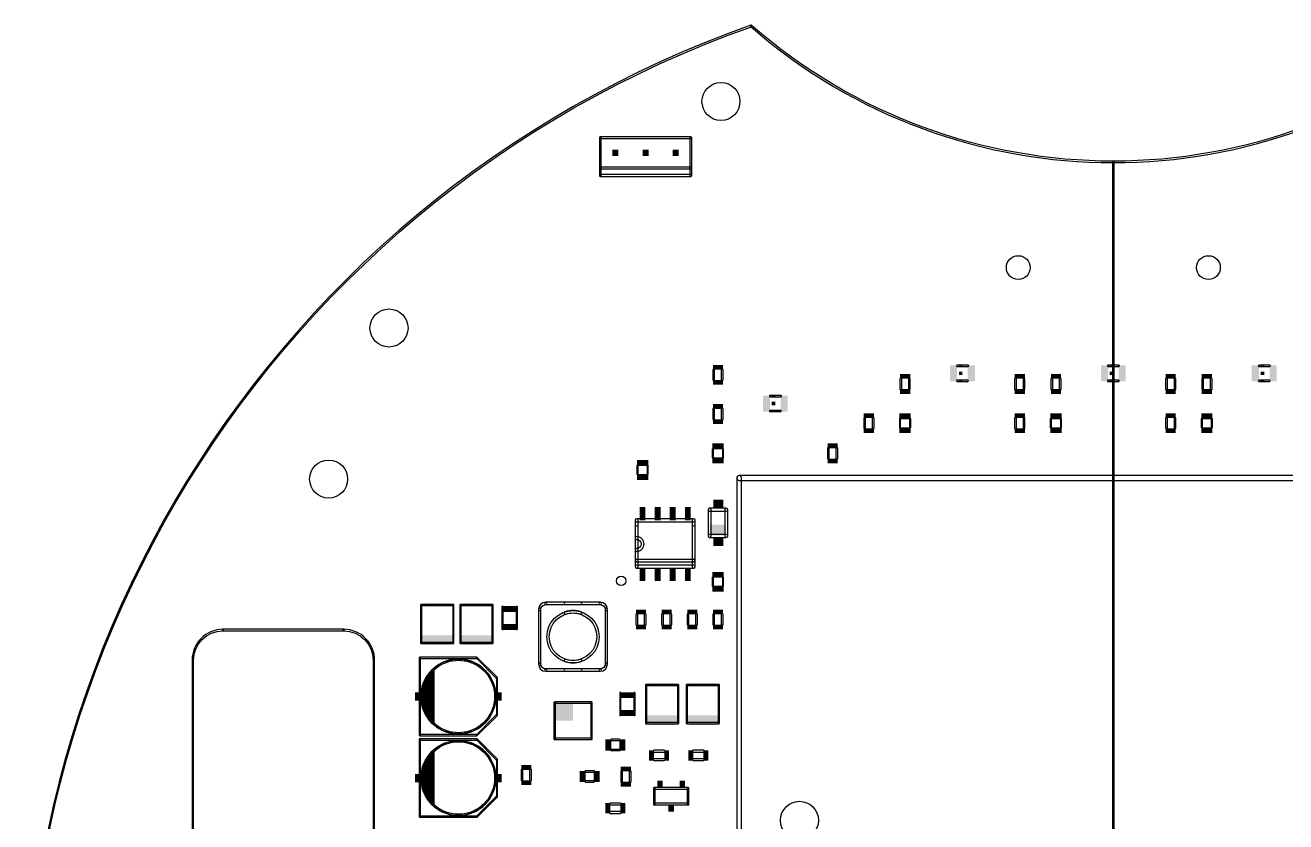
# Model space of a CAD drawing. Extents: x -92 to 94, y -92 to 86.
# Drawn here: x -91.6 to 14.5, y 19.4 to 86.4 of the extents above; entities that cross this region are included whole.
import ezdxf

# ---------------------------------------------------------------- set-up
doc = ezdxf.new("R2010")
doc.units = 0
for name, color, linetype in [('20', 178, 'CONTINUOUS'), ('21', 6, 'CONTINUOUS'), ('51', 251, 'CONTINUOUS')]:
    doc.layers.add(name, color=color, linetype=linetype)

# ---------------------------------------------------------------- blocks, each defined once
blk = doc.blocks.new('RECT')
blk.add_solid([(-0.5, -0.5), (0.5, -0.5), (-0.5, 0.5), (0.5, 0.5)])

msp = doc.modelspace()

# ---------------------------------------------------------------- linework, layer by layer
at = {"layer": '20'}
for points in [[(-30.4589, 86.3001, 1), (-30.5011, 86.4199, 5.8333), (30.5011, 86.4199, 1), (30.4589, 86.3001, -5.8333)], [(-30.4382, 86.4078, 1), (-30.5218, 86.3122, 0.375), (30.5218, 86.3122, 1), (30.4382, 86.4078, -0.375)], [(-74.93, 35.4965, 1), (-74.93, 35.6235, 0.4142), (-77.5335, 33.02, 1), (-77.4065, 33.02, -0.4142)], [(-74.93, 35.4965, 1), (-74.93, 35.6235, 0.4142), (-77.5335, 33.02, 1), (-77.4065, 33.02, -0.4142)], [(-74.93, 35.4965, 1), (-74.93, 35.6235, 0.4142), (-77.5335, 33.02, 1), (-77.4065, 33.02, -0.4142)], [(-74.93, 35.4965), (-64.77, 35.4965, 1), (-64.77, 35.6235), (-74.93, 35.6235, 1)], [(-62.2935, 33.02, 1), (-62.1665, 33.02, 0.4142), (-64.77, 35.6235, 1), (-64.77, 35.4965, -0.4142)], [(-62.2935, 33.02, 1), (-62.1665, 33.02, 0.4142), (-64.77, 35.6235, 1), (-64.77, 35.4965, -0.4142)], [(-62.2935, 33.02, 1), (-62.1665, 33.02, 0.4142), (-64.77, 35.6235, 1), (-64.77, 35.4965, -0.4142)], [(-77.4065, -33.02), (-77.4065, 33.02, 1), (-77.5335, 33.02), (-77.5335, -33.02, 1)], [(-62.2935, 33.02), (-62.2935, -33.02, 1), (-62.1665, -33.02), (-62.1665, 33.02, 1)]]:
    msp.add_lwpolyline(points, format="xyb", close=True, dxfattribs=at)
for centre, radius in [((-33.02, 80.01), 1.6), ((-8, 66.04), 1), ((8, 66.04), 1), ((-60.96, 60.96), 1.6), ((-66.04, 48.26), 1.6), ((-26.416, 19.558), 1.6)]:
    msp.add_circle(centre, radius, dxfattribs=at)
at = {"layer": '21'}
for points in [[(-35.56, 77.0382), (-43.18, 77.0382, 1), (-43.18, 76.8858), (-35.56, 76.8858, 1)], [(-43.1038, 74.422), (-43.1038, 76.962, 1), (-43.2562, 76.962), (-43.2562, 74.422, 1)], [(-35.6362, 76.962), (-35.6362, 74.422, 1), (-35.4838, 74.422), (-35.4838, 76.962, 1)], [(-43.18, 74.3458), (-35.56, 74.3458, 1), (-35.56, 74.4982), (-43.18, 74.4982, 1)], [(-43.1038, 73.787), (-43.1038, 74.422, 1), (-43.2562, 74.422), (-43.2562, 73.787, 1)], [(-35.6362, 74.422), (-35.6362, 73.787, 1), (-35.4838, 73.787), (-35.4838, 74.422, 1)], [(-43.18, 73.7108), (-35.56, 73.7108, 1), (-35.56, 73.8632), (-43.18, 73.8632, 1)], [(30.504, 48.5512), (-31.496, 48.5512, 1), (-31.496, 48.1448), (30.504, 48.1448, 1)], [(-31.6992, 48.348), (-31.6992, -9.652, 1), (-31.2928, -9.652), (-31.2928, 48.348, 1)], [(-40.246, 44.199), (-40.246, 43.299, 1), (-39.992, 43.299), (-39.992, 44.199, 1)], [(-35.446, 44.199), (-35.446, 41.399, 1), (-35.192, 41.399), (-35.192, 44.199, 1)], [(-40.246, 43.299), (-40.246, 42.299, 1), (-39.992, 42.299), (-39.992, 43.299, 1)], [(-40.119, 42.426, 1), (-40.119, 42.172, 1), (-40.119, 43.426, 1), (-40.119, 43.172, -1)], [(-40.246, 42.299), (-40.246, 41.399, 1), (-39.992, 41.399), (-39.992, 42.299, 1)], [(-44.824, 37.898), (-46.124, 37.898, 1), (-46.124, 37.698), (-44.824, 37.698, 1)], [(-44.8549, 36.9029, 1), (-44.7931, 37.0931, 0.1584), (-46.1549, 37.0931, 1), (-46.0931, 36.9029, -0.1584)], [(-58.3172, 30.922), (-58.3172, 33.222, 1), (-58.4188, 33.222), (-58.4188, 30.922, 1)], [(-58.368, 33.1712), (-53.568, 33.1712, 1), (-53.568, 33.2728), (-58.368, 33.2728, 1)], [(-52.2164, 30.9064, 1), (-52.1196, 30.9376, 0.7285), (-58.1164, 30.9376, 1), (-58.0196, 30.9064, -0.7285)], [(-53.6039, 33.1861), (-51.9039, 31.4861, 1), (-51.8321, 31.5579), (-53.5321, 33.2579, 1)], [(-46.0931, 33.0931, 1), (-46.1549, 32.9029, 0.1584), (-44.7931, 32.9029, 1), (-44.8549, 33.0931, -0.1584)], [(-46.124, 32.098), (-44.824, 32.098, 1), (-44.824, 32.298), (-46.124, 32.298, 1)], [(-51.9188, 31.522), (-51.9188, 30.922, 1), (-51.8172, 30.922), (-51.8172, 31.522, 1)], [(-58.3172, 26.722), (-58.3172, 29.022, 1), (-58.4188, 29.022), (-58.4188, 26.722, 1)], [(-58.0196, 29.0376, 1), (-58.1164, 29.0064, 0.7285), (-52.1196, 29.0064, 1), (-52.2164, 29.0376, -0.7285)], [(-51.9188, 29.022), (-51.9188, 28.422, 1), (-51.8172, 28.422), (-51.8172, 29.022, 1)], [(-51.9039, 28.4579), (-53.6039, 26.7579, 1), (-53.5321, 26.6861), (-51.8321, 28.3861, 1)], [(-53.568, 26.7728), (-58.368, 26.7728, 1), (-58.368, 26.6712), (-53.568, 26.6712, 1)], [(-58.3172, 24.064), (-58.3172, 26.364, 1), (-58.4188, 26.364), (-58.4188, 24.064, 1)], [(-58.368, 26.3132), (-53.568, 26.3132, 1), (-53.568, 26.4148), (-58.368, 26.4148, 1)], [(-52.2164, 24.0484, 1), (-52.1196, 24.0796, 0.7285), (-58.1164, 24.0796, 1), (-58.0196, 24.0484, -0.7285)], [(-53.6039, 26.3281), (-51.9039, 24.6281, 1), (-51.8321, 24.6999), (-53.5321, 26.3999, 1)], [(-51.9188, 24.664), (-51.9188, 24.064, 1), (-51.8172, 24.064), (-51.8172, 24.664, 1)], [(-58.3172, 19.864), (-58.3172, 22.164, 1), (-58.4188, 22.164), (-58.4188, 19.864, 1)], [(-58.0196, 22.1796, 1), (-58.1164, 22.1484, 0.7285), (-52.1196, 22.1484, 1), (-52.2164, 22.1796, -0.7285)], [(-51.9039, 21.5999), (-53.6039, 19.8999, 1), (-53.5321, 19.8281), (-51.8321, 21.5281, 1)], [(-51.9188, 22.164), (-51.9188, 21.564, 1), (-51.8172, 21.564), (-51.8172, 22.164, 1)], [(-53.568, 19.9148), (-58.368, 19.9148, 1), (-58.368, 19.8132), (-53.568, 19.8132, 1)]]:
    msp.add_lwpolyline(points, format="xyb", close=True, dxfattribs=at)
msp.add_circle((-41.419, 39.699), 0.4032, dxfattribs=at)
at = {"layer": '51'}
for points in [[(-0.0635, 74.93), (-0.0635, -91.44, 1), (0.0635, -91.44), (0.0635, 74.93, 1)], [(-33.7062, 57.455), (-33.7062, 56.591, 1), (-33.5538, 56.591), (-33.5538, 57.455, 1)], [(-32.8418, 56.591), (-32.8418, 57.455, 1), (-32.9942, 57.455), (-32.9942, 56.591, 1)], [(-13.15, 57.7242), (-12.225, 57.7242, 1), (-12.225, 57.8258), (-13.15, 57.8258, 1)], [(-0.45, 57.7242), (0.475, 57.7242, 1), (0.475, 57.8258), (-0.45, 57.8258, 1)], [(12.25, 57.7242), (13.175, 57.7242, 1), (13.175, 57.8258), (12.25, 57.8258, 1)], [(-17.9582, 56.693), (-17.9582, 55.829, 1), (-17.8058, 55.829), (-17.8058, 56.693, 1)], [(-17.0938, 55.829), (-17.0938, 56.693, 1), (-17.2462, 56.693), (-17.2462, 55.829, 1)], [(-13.15, 56.4742), (-12.25, 56.4742, 1), (-12.25, 56.5758), (-13.15, 56.5758, 1)], [(-8.3062, 56.693), (-8.3062, 55.829, 1), (-8.1538, 55.829), (-8.1538, 56.693, 1)], [(-7.4418, 55.829), (-7.4418, 56.693, 1), (-7.5942, 56.693), (-7.5942, 55.829, 1)], [(-5.2582, 56.693), (-5.2582, 55.829, 1), (-5.1058, 55.829), (-5.1058, 56.693, 1)], [(-4.3938, 55.829), (-4.3938, 56.693, 1), (-4.5462, 56.693), (-4.5462, 55.829, 1)], [(-0.45, 56.4742), (0.45, 56.4742, 1), (0.45, 56.5758), (-0.45, 56.5758, 1)], [(4.3938, 56.693), (4.3938, 55.829, 1), (4.5462, 55.829), (4.5462, 56.693, 1)], [(5.2582, 55.829), (5.2582, 56.693, 1), (5.1058, 56.693), (5.1058, 55.829, 1)], [(7.4418, 56.693), (7.4418, 55.829, 1), (7.5942, 55.829), (7.5942, 56.693, 1)], [(8.3062, 55.829), (8.3062, 56.693, 1), (8.1538, 56.693), (8.1538, 55.829, 1)], [(12.25, 56.4742), (13.15, 56.4742, 1), (13.15, 56.5758), (12.25, 56.5758, 1)], [(-28.898, 55.1842), (-27.973, 55.1842, 1), (-27.973, 55.2858), (-28.898, 55.2858, 1)], [(-33.7062, 54.153), (-33.7062, 53.289, 1), (-33.5538, 53.289), (-33.5538, 54.153, 1)], [(-32.8418, 53.289), (-32.8418, 54.153, 1), (-32.9942, 54.153), (-32.9942, 53.289, 1)], [(-28.898, 53.9342), (-27.998, 53.9342, 1), (-27.998, 54.0358), (-28.898, 54.0358, 1)], [(-21.0062, 53.391), (-21.0062, 52.527, 1), (-20.8538, 52.527), (-20.8538, 53.391, 1)], [(-20.1418, 52.527), (-20.1418, 53.391, 1), (-20.2942, 53.391), (-20.2942, 52.527, 1)], [(-17.9072, 52.603), (-17.9072, 53.315, 1), (-18.0088, 53.315), (-18.0088, 52.603, 1)], [(-17.0562, 52.603), (-17.0562, 53.315, 1), (-17.1578, 53.315), (-17.1578, 52.603, 1)], [(-8.3062, 53.391), (-8.3062, 52.527, 1), (-8.1538, 52.527), (-8.1538, 53.391, 1)], [(-7.4418, 52.527), (-7.4418, 53.391, 1), (-7.5942, 53.391), (-7.5942, 52.527, 1)], [(-5.2072, 52.603), (-5.2072, 53.315, 1), (-5.3088, 53.315), (-5.3088, 52.603, 1)], [(-4.3562, 52.603), (-4.3562, 53.315, 1), (-4.4578, 53.315), (-4.4578, 52.603, 1)], [(4.3938, 53.391), (4.3938, 52.527, 1), (4.5462, 52.527), (4.5462, 53.391, 1)], [(5.2582, 52.527), (5.2582, 53.391, 1), (5.1058, 53.391), (5.1058, 52.527, 1)], [(7.4928, 52.603), (7.4928, 53.315, 1), (7.3912, 53.315), (7.3912, 52.603, 1)], [(8.3438, 52.603), (8.3438, 53.315, 1), (8.2422, 53.315), (8.2422, 52.603, 1)], [(-24.0542, 50.851), (-24.0542, 49.987, 1), (-23.9018, 49.987), (-23.9018, 50.851, 1)], [(-23.1898, 49.987), (-23.1898, 50.851, 1), (-23.3422, 50.851), (-23.3422, 49.987, 1)], [(-33.6552, 50.063), (-33.6552, 50.775, 1), (-33.7568, 50.775), (-33.7568, 50.063, 1)], [(-32.8042, 50.063), (-32.8042, 50.775, 1), (-32.9058, 50.775), (-32.9058, 50.063, 1)], [(-40.0938, 49.378), (-40.0938, 48.666, 1), (-39.9922, 48.666), (-39.9922, 49.378, 1)], [(-39.2428, 49.378), (-39.2428, 48.666, 1), (-39.1412, 48.666), (-39.1412, 49.378, 1)], [(-33.847, 43.477), (-33.847, 45.677, 1), (-34.101, 45.677), (-34.101, 43.477, 1)], [(-33.974, 45.55), (-32.574, 45.55, 1), (-32.574, 45.804), (-33.974, 45.804, 1)], [(-32.701, 45.677), (-32.701, 43.477, 1), (-32.447, 43.477), (-32.447, 45.677, 1)], [(-39.992, 43.299), (-39.992, 44.799, 1), (-40.246, 44.799), (-40.246, 43.299, 1)], [(-40.119, 44.672), (-35.319, 44.672, 1), (-35.319, 44.926), (-40.119, 44.926, 1)], [(-35.446, 44.799), (-35.446, 41.399, 1), (-35.192, 41.399), (-35.192, 44.799, 1)], [(-32.574, 43.604), (-33.974, 43.604, 1), (-33.974, 43.35), (-32.574, 43.35, 1)], [(-39.992, 42.299), (-39.992, 43.299, 1), (-40.246, 43.299), (-40.246, 42.299, 1)], [(-40.119, 42.426, 1), (-40.119, 42.172, 1), (-40.119, 43.426, 1), (-40.119, 43.172, -1)], [(-39.992, 41.399), (-39.992, 42.299, 1), (-40.246, 42.299), (-40.246, 41.399, 1)], [(-39.992, 40.899), (-39.992, 41.399, 1), (-40.246, 41.399), (-40.246, 40.899, 1)], [(-35.319, 41.5006), (-40.119, 41.5006, 1), (-40.119, 41.2974), (-35.319, 41.2974, 1)], [(-35.446, 41.399), (-35.446, 40.899, 1), (-35.192, 40.899), (-35.192, 41.399, 1)], [(-35.319, 41.026), (-40.119, 41.026, 1), (-40.119, 40.772), (-35.319, 40.772, 1)], [(-33.6552, 39.268), (-33.6552, 39.98, 1), (-33.7568, 39.98), (-33.7568, 39.268, 1)], [(-32.8042, 39.268), (-32.8042, 39.98, 1), (-32.9058, 39.98), (-32.9058, 39.268, 1)], [(-58.1952, 34.468), (-58.1952, 37.668, 1), (-58.2968, 37.668), (-58.2968, 34.468, 1)], [(-58.246, 37.6172), (-55.546, 37.6172, 1), (-55.546, 37.7188), (-58.246, 37.7188, 1)], [(-55.5968, 37.668), (-55.5968, 34.468, 1), (-55.4952, 34.468), (-55.4952, 37.668, 1)], [(-54.8932, 34.468), (-54.8932, 37.668, 1), (-54.9948, 37.668), (-54.9948, 34.468, 1)], [(-54.944, 37.6172), (-52.244, 37.6172, 1), (-52.244, 37.7188), (-54.944, 37.7188, 1)], [(-52.2948, 37.668), (-52.2948, 34.468, 1), (-52.1932, 34.468), (-52.1932, 37.668, 1)], [(-51.3492, 35.651), (-51.3492, 37.501, 1), (-51.4508, 37.501), (-51.4508, 35.651, 1)], [(-50.2508, 37.501), (-50.2508, 35.651, 1), (-50.1492, 35.651), (-50.1492, 37.501, 1)], [(-47.774, 37.698, 1), (-47.774, 37.898, 0.4142), (-48.374, 37.298, 1), (-48.174, 37.298, -0.4142)], [(-48.174, 32.698), (-48.174, 37.298, 1), (-48.374, 37.298), (-48.374, 32.698, 1)], [(-47.774, 37.698), (-43.174, 37.698, 1), (-43.174, 37.898), (-47.774, 37.898, 1)], [(-42.774, 37.298, 1), (-42.574, 37.298, 0.4142), (-43.174, 37.898, 1), (-43.174, 37.698, -0.4142)], [(-42.774, 37.298), (-42.774, 32.698, 1), (-42.574, 32.698), (-42.574, 37.298, 1)], [(-40.1832, 36.881), (-40.1832, 36.017, 1), (-40.0308, 36.017), (-40.0308, 36.881, 1)], [(-39.3188, 36.017), (-39.3188, 36.881, 1), (-39.4712, 36.881), (-39.4712, 36.017, 1)], [(-38.0242, 36.881), (-38.0242, 36.017, 1), (-37.8718, 36.017), (-37.8718, 36.881, 1)], [(-37.1598, 36.017), (-37.1598, 36.881, 1), (-37.3122, 36.881), (-37.3122, 36.017, 1)], [(-35.8652, 36.881), (-35.8652, 36.017, 1), (-35.7128, 36.017), (-35.7128, 36.881, 1)], [(-35.0008, 36.017), (-35.0008, 36.881, 1), (-35.1532, 36.881), (-35.1532, 36.017, 1)], [(-33.7062, 36.881), (-33.7062, 36.017, 1), (-33.5538, 36.017), (-33.5538, 36.881, 1)], [(-32.8418, 36.017), (-32.8418, 36.881, 1), (-32.9942, 36.881), (-32.9942, 36.017, 1)], [(-55.546, 34.5188), (-58.246, 34.5188, 1), (-58.246, 34.4172), (-55.546, 34.4172, 1)], [(-52.244, 34.5188), (-54.944, 34.5188, 1), (-54.944, 34.4172), (-52.244, 34.4172, 1)], [(-58.368, 33.1712), (-53.568, 33.1712, 1), (-53.568, 33.2728), (-58.368, 33.2728, 1)], [(-58.3172, 26.722), (-58.3172, 33.222, 1), (-58.4188, 33.222), (-58.4188, 26.722, 1)], [(-53.6039, 33.1861), (-51.9039, 31.4861, 1), (-51.8321, 31.5579), (-53.5321, 33.2579, 1)], [(-57.3073, 32.1542), (-57.7573, 31.6042, 1), (-57.6787, 31.5398), (-57.2287, 32.0898, 1)], [(-57.5308, 31.75), (-57.268, 31.75, 1), (-57.268, 31.8516), (-57.5308, 31.8516, 1)], [(-57.4477, 31.8516), (-57.268, 31.8516, 1), (-57.268, 31.9532), (-57.4477, 31.9532, 1)], [(-57.3645, 31.9532), (-57.268, 31.9532, 1), (-57.268, 32.0548), (-57.3645, 32.0548, 1)], [(-57.2814, 32.0548), (-57.268, 32.0548, 1), (-57.268, 32.1564), (-57.2814, 32.1564, 1)], [(-57.2172, 32.072), (-57.2172, 32.122, 1), (-57.3188, 32.122), (-57.3188, 32.072, 1)], [(-57.2172, 27.822), (-57.2172, 32.072, 1), (-57.3188, 32.072), (-57.3188, 27.822, 1)], [(-57.2688, 32.222), (-57.2688, 27.772, 1), (-57.1672, 27.772), (-57.1672, 32.222, 1)], [(-48.174, 32.698, 1), (-48.374, 32.698, 0.4142), (-47.774, 32.098, 1), (-47.774, 32.298, -0.4142)], [(-43.174, 32.298), (-47.774, 32.298, 1), (-47.774, 32.098), (-43.174, 32.098, 1)], [(-43.174, 32.298, 1), (-43.174, 32.098, 0.4142), (-42.574, 32.698, 1), (-42.774, 32.698, -0.4142)], [(-58.0681, 30.8804), (-58.2181, 29.9804, 1), (-58.1179, 29.9636), (-57.9679, 30.8636, 1)], [(-58.0325, 30.734), (-57.268, 30.734, 1), (-57.268, 30.8356), (-58.0325, 30.8356, 1)], [(-57.7647, 31.592), (-58.0647, 30.892, 1), (-57.9713, 30.852), (-57.6713, 31.552, 1)], [(-58.0118, 30.8356), (-57.268, 30.8356, 1), (-57.268, 30.9372), (-58.0118, 30.9372, 1)], [(-57.9683, 30.9372), (-57.268, 30.9372, 1), (-57.268, 31.0388), (-57.9683, 31.0388, 1)], [(-57.9247, 31.0388), (-57.268, 31.0388, 1), (-57.268, 31.1404), (-57.9247, 31.1404, 1)], [(-57.8812, 31.1404), (-57.268, 31.1404, 1), (-57.268, 31.242), (-57.8812, 31.242, 1)], [(-57.8377, 31.242), (-57.268, 31.242, 1), (-57.268, 31.3436), (-57.8377, 31.3436, 1)], [(-57.7941, 31.3436), (-57.268, 31.3436, 1), (-57.268, 31.4452), (-57.7941, 31.4452, 1)], [(-57.7506, 31.4452), (-57.268, 31.4452, 1), (-57.268, 31.5468), (-57.7506, 31.5468, 1)], [(-57.6971, 31.5468), (-57.268, 31.5468, 1), (-57.268, 31.6484), (-57.6971, 31.6484, 1)], [(-57.6139, 31.6484), (-57.268, 31.6484, 1), (-57.268, 31.75), (-57.6139, 31.75, 1)], [(-51.9188, 31.522), (-51.9188, 28.422, 1), (-51.8172, 28.422), (-51.8172, 31.522, 1)], [(-39.2722, 27.737), (-39.2722, 30.937, 1), (-39.3738, 30.937), (-39.3738, 27.737, 1)], [(-39.323, 30.8862), (-36.623, 30.8862, 1), (-36.623, 30.9878), (-39.323, 30.9878, 1)], [(-36.6738, 30.937), (-36.6738, 27.737, 1), (-36.5722, 27.737), (-36.5722, 30.937, 1)], [(-35.8432, 27.737), (-35.8432, 30.937, 1), (-35.9448, 30.937), (-35.9448, 27.737, 1)], [(-35.894, 30.8862), (-33.194, 30.8862, 1), (-33.194, 30.9878), (-35.894, 30.9878, 1)], [(-33.2448, 30.937), (-33.2448, 27.737, 1), (-33.1432, 27.737), (-33.1432, 30.937, 1)], [(-58.2182, 29.9641), (-58.0682, 29.0141, 1), (-57.9678, 29.0299), (-58.1178, 29.9799, 1)], [(-58.168, 29.9212), (-57.268, 29.9212, 1), (-57.268, 30.0228), (-58.168, 30.0228, 1)], [(-58.152, 29.8196), (-57.268, 29.8196, 1), (-57.268, 29.9212), (-58.152, 29.9212, 1)], [(-58.1511, 30.0228), (-57.268, 30.0228, 1), (-57.268, 30.1244), (-58.1511, 30.1244, 1)], [(-58.1359, 29.718), (-57.268, 29.718, 1), (-57.268, 29.8196), (-58.1359, 29.8196, 1)], [(-58.1341, 30.1244), (-57.268, 30.1244, 1), (-57.268, 30.226), (-58.1341, 30.226, 1)], [(-58.1199, 29.6164), (-57.268, 29.6164, 1), (-57.268, 29.718), (-58.1199, 29.718, 1)], [(-58.1172, 30.226), (-57.268, 30.226, 1), (-57.268, 30.3276), (-58.1172, 30.3276, 1)], [(-58.1003, 30.3276), (-57.268, 30.3276, 1), (-57.268, 30.4292), (-58.1003, 30.4292, 1)], [(-58.0833, 30.4292), (-57.268, 30.4292, 1), (-57.268, 30.5308), (-58.0833, 30.5308, 1)], [(-58.0664, 30.5308), (-57.268, 30.5308, 1), (-57.268, 30.6324), (-58.0664, 30.6324, 1)], [(-58.0495, 30.6324), (-57.268, 30.6324, 1), (-57.268, 30.734), (-58.0495, 30.734, 1)], [(-41.4432, 28.412), (-41.4432, 30.262, 1), (-41.5448, 30.262), (-41.5448, 28.412, 1)], [(-40.3448, 30.262), (-40.3448, 28.412, 1), (-40.2432, 28.412), (-40.2432, 30.262, 1)], [(-58.1038, 29.5148), (-57.268, 29.5148, 1), (-57.268, 29.6164), (-58.1038, 29.6164, 1)], [(-58.0878, 29.4132), (-57.268, 29.4132, 1), (-57.268, 29.5148), (-58.0878, 29.5148, 1)], [(-58.0718, 29.3116), (-57.268, 29.3116, 1), (-57.268, 29.4132), (-58.0718, 29.4132, 1)], [(-58.0557, 29.21), (-57.268, 29.21, 1), (-57.268, 29.3116), (-58.0557, 29.3116, 1)], [(-58.0397, 29.1084), (-57.268, 29.1084, 1), (-57.268, 29.21), (-58.0397, 29.21, 1)], [(-58.0236, 29.0068), (-57.268, 29.0068, 1), (-57.268, 29.1084), (-58.0236, 29.1084, 1)], [(-58.0634, 28.9993), (-57.7134, 28.2993, 1), (-57.6226, 28.3447), (-57.9726, 29.0447, 1)], [(-57.985, 28.9052), (-57.268, 28.9052, 1), (-57.268, 29.0068), (-57.985, 29.0068, 1)], [(-57.9342, 28.8036), (-57.268, 28.8036, 1), (-57.268, 28.9052), (-57.9342, 28.9052, 1)], [(-57.8834, 28.702), (-57.268, 28.702, 1), (-57.268, 28.8036), (-57.8834, 28.8036, 1)], [(-57.8326, 28.6004), (-57.268, 28.6004, 1), (-57.268, 28.702), (-57.8326, 28.702, 1)], [(-46.9525, 26.415), (-46.9525, 29.465, 1), (-47.0795, 29.465), (-47.0795, 26.415, 1)], [(-47.016, 29.4015), (-43.916, 29.4015, 1), (-43.916, 29.5285), (-47.016, 29.5285, 1)], [(-43.9795, 29.465), (-43.9795, 26.415, 1), (-43.8525, 26.415), (-43.8525, 29.465, 1)], [(-57.7818, 28.4988), (-57.268, 28.4988, 1), (-57.268, 28.6004), (-57.7818, 28.6004, 1)], [(-57.731, 28.3972), (-57.268, 28.3972, 1), (-57.268, 28.4988), (-57.731, 28.4988, 1)], [(-57.6802, 28.2956), (-57.268, 28.2956, 1), (-57.268, 28.3972), (-57.6802, 28.3972, 1)], [(-57.7077, 28.2903), (-57.3077, 27.7903, 1), (-57.2283, 27.8537), (-57.6283, 28.3537, 1)], [(-57.6062, 28.194), (-57.268, 28.194, 1), (-57.268, 28.2956), (-57.6062, 28.2956, 1)], [(-57.525, 28.0924), (-57.268, 28.0924, 1), (-57.268, 28.194), (-57.525, 28.194, 1)], [(-57.4437, 27.9908), (-57.268, 27.9908, 1), (-57.268, 28.0924), (-57.4437, 28.0924, 1)], [(-57.3624, 27.8892), (-57.268, 27.8892, 1), (-57.268, 27.9908), (-57.3624, 27.9908, 1)], [(-57.2811, 27.7876), (-57.268, 27.7876, 1), (-57.268, 27.8892), (-57.2811, 27.8892, 1)], [(-51.9039, 28.4579), (-53.6039, 26.7579, 1), (-53.5321, 26.6861), (-51.8321, 28.3861, 1)], [(-36.623, 27.7878), (-39.323, 27.7878, 1), (-39.323, 27.6862), (-36.623, 27.6862, 1)], [(-33.194, 27.7878), (-35.894, 27.7878, 1), (-35.894, 27.6862), (-33.194, 27.6862, 1)], [(-53.568, 26.7728), (-58.368, 26.7728, 1), (-58.368, 26.6712), (-53.568, 26.6712, 1)], [(-58.368, 26.3132), (-53.568, 26.3132, 1), (-53.568, 26.4148), (-58.368, 26.4148, 1)], [(-58.3172, 19.864), (-58.3172, 26.364, 1), (-58.4188, 26.364), (-58.4188, 19.864, 1)], [(-53.6039, 26.3281), (-51.9039, 24.6281, 1), (-51.8321, 24.6999), (-53.5321, 26.3999, 1)], [(-43.916, 26.4785), (-47.016, 26.4785, 1), (-47.016, 26.3515), (-43.916, 26.3515, 1)], [(-41.554, 26.3778), (-42.266, 26.3778, 1), (-42.266, 26.2762), (-41.554, 26.2762, 1)], [(-41.554, 25.5268), (-42.266, 25.5268, 1), (-42.266, 25.4252), (-41.554, 25.4252, 1)], [(-57.7647, 24.734), (-58.0647, 24.034, 1), (-57.9713, 23.994), (-57.6713, 24.694, 1)], [(-57.8377, 24.384), (-57.268, 24.384, 1), (-57.268, 24.4856), (-57.8377, 24.4856, 1)], [(-57.7941, 24.4856), (-57.268, 24.4856, 1), (-57.268, 24.5872), (-57.7941, 24.5872, 1)], [(-57.7506, 24.5872), (-57.268, 24.5872, 1), (-57.268, 24.6888), (-57.7506, 24.6888, 1)], [(-57.3073, 25.2962), (-57.7573, 24.7462, 1), (-57.6787, 24.6818), (-57.2287, 25.2318, 1)], [(-57.6971, 24.6888), (-57.268, 24.6888, 1), (-57.268, 24.7904), (-57.6971, 24.7904, 1)], [(-57.6139, 24.7904), (-57.268, 24.7904, 1), (-57.268, 24.892), (-57.6139, 24.892, 1)], [(-57.5308, 24.892), (-57.268, 24.892, 1), (-57.268, 24.9936), (-57.5308, 24.9936, 1)], [(-57.4477, 24.9936), (-57.268, 24.9936, 1), (-57.268, 25.0952), (-57.4477, 25.0952, 1)], [(-57.3645, 25.0952), (-57.268, 25.0952, 1), (-57.268, 25.1968), (-57.3645, 25.1968, 1)], [(-57.2814, 25.1968), (-57.268, 25.1968, 1), (-57.268, 25.2984), (-57.2814, 25.2984, 1)], [(-57.2172, 25.214), (-57.2172, 25.264, 1), (-57.3188, 25.264), (-57.3188, 25.214, 1)], [(-57.2172, 20.964), (-57.2172, 25.214, 1), (-57.3188, 25.214), (-57.3188, 20.964, 1)], [(-57.2688, 25.364), (-57.2688, 20.914, 1), (-57.1672, 20.914), (-57.1672, 25.364, 1)], [(-51.9188, 24.664), (-51.9188, 21.564, 1), (-51.8172, 21.564), (-51.8172, 24.664, 1)], [(-37.795, 25.4512), (-38.659, 25.4512, 1), (-38.659, 25.2988), (-37.795, 25.2988, 1)], [(-38.659, 24.5868), (-37.795, 24.5868, 1), (-37.795, 24.7392), (-38.659, 24.7392, 1)], [(-34.493, 25.4512), (-35.357, 25.4512, 1), (-35.357, 25.2988), (-34.493, 25.2988, 1)], [(-35.357, 24.5868), (-34.493, 24.5868, 1), (-34.493, 24.7392), (-35.357, 24.7392, 1)], [(-58.0681, 24.0224), (-58.2181, 23.1224, 1), (-58.1179, 23.1056), (-57.9679, 24.0056, 1)], [(-58.1341, 23.2664), (-57.268, 23.2664, 1), (-57.268, 23.368), (-58.1341, 23.368, 1)], [(-58.1172, 23.368), (-57.268, 23.368, 1), (-57.268, 23.4696), (-58.1172, 23.4696, 1)], [(-58.1003, 23.4696), (-57.268, 23.4696, 1), (-57.268, 23.5712), (-58.1003, 23.5712, 1)], [(-58.0833, 23.5712), (-57.268, 23.5712, 1), (-57.268, 23.6728), (-58.0833, 23.6728, 1)], [(-58.0664, 23.6728), (-57.268, 23.6728, 1), (-57.268, 23.7744), (-58.0664, 23.7744, 1)], [(-58.0495, 23.7744), (-57.268, 23.7744, 1), (-57.268, 23.876), (-58.0495, 23.876, 1)], [(-58.0325, 23.876), (-57.268, 23.876, 1), (-57.268, 23.9776), (-58.0325, 23.9776, 1)], [(-58.0118, 23.9776), (-57.268, 23.9776, 1), (-57.268, 24.0792), (-58.0118, 24.0792, 1)], [(-57.9683, 24.0792), (-57.268, 24.0792, 1), (-57.268, 24.1808), (-57.9683, 24.1808, 1)], [(-57.9247, 24.1808), (-57.268, 24.1808, 1), (-57.268, 24.2824), (-57.9247, 24.2824, 1)], [(-57.8812, 24.2824), (-57.268, 24.2824, 1), (-57.268, 24.384), (-57.8812, 24.384, 1)], [(-49.8352, 23.8), (-49.8352, 22.936, 1), (-49.6828, 22.936), (-49.6828, 23.8, 1)], [(-48.9708, 22.936), (-48.9708, 23.8, 1), (-49.1232, 23.8), (-49.1232, 22.936, 1)], [(-44.425, 23.6222), (-43.713, 23.6222, 1), (-43.713, 23.7238), (-44.425, 23.7238, 1)], [(-41.4532, 23.673), (-41.4532, 22.809, 1), (-41.3008, 22.809), (-41.3008, 23.673, 1)], [(-40.5888, 22.809), (-40.5888, 23.673, 1), (-40.7412, 23.673), (-40.7412, 22.809, 1)], [(-58.2182, 23.1061), (-58.0682, 22.1561, 1), (-57.9678, 22.1719), (-58.1178, 23.1219, 1)], [(-58.168, 23.0632), (-57.268, 23.0632, 1), (-57.268, 23.1648), (-58.168, 23.1648, 1)], [(-58.152, 22.9616), (-57.268, 22.9616, 1), (-57.268, 23.0632), (-58.152, 23.0632, 1)], [(-58.1511, 23.1648), (-57.268, 23.1648, 1), (-57.268, 23.2664), (-58.1511, 23.2664, 1)], [(-58.1359, 22.86), (-57.268, 22.86, 1), (-57.268, 22.9616), (-58.1359, 22.9616, 1)], [(-58.1199, 22.7584), (-57.268, 22.7584, 1), (-57.268, 22.86), (-58.1199, 22.86, 1)], [(-58.1038, 22.6568), (-57.268, 22.6568, 1), (-57.268, 22.7584), (-58.1038, 22.7584, 1)], [(-58.0878, 22.5552), (-57.268, 22.5552, 1), (-57.268, 22.6568), (-58.0878, 22.6568, 1)], [(-58.0718, 22.4536), (-57.268, 22.4536, 1), (-57.268, 22.5552), (-58.0718, 22.5552, 1)], [(-58.0557, 22.352), (-57.268, 22.352, 1), (-57.268, 22.4536), (-58.0557, 22.4536, 1)], [(-58.0397, 22.2504), (-57.268, 22.2504, 1), (-57.268, 22.352), (-58.0397, 22.352, 1)], [(-44.425, 22.7712), (-43.713, 22.7712, 1), (-43.713, 22.8728), (-44.425, 22.8728, 1)], [(-38.5572, 20.9296), (-38.5572, 22.2504, 1), (-38.7096, 22.2504), (-38.7096, 20.9296, 1)], [(-38.6334, 22.1742), (-35.7886, 22.1742, 1), (-35.7886, 22.3266), (-38.6334, 22.3266, 1)], [(-35.8648, 22.2504), (-35.8648, 20.9296, 1), (-35.7124, 20.9296), (-35.7124, 22.2504, 1)], [(-58.0236, 22.1488), (-57.268, 22.1488, 1), (-57.268, 22.2504), (-58.0236, 22.2504, 1)], [(-58.0634, 22.1413), (-57.7134, 21.4413, 1), (-57.6226, 21.4867), (-57.9726, 22.1867, 1)], [(-57.985, 22.0472), (-57.268, 22.0472, 1), (-57.268, 22.1488), (-57.985, 22.1488, 1)], [(-57.9342, 21.9456), (-57.268, 21.9456, 1), (-57.268, 22.0472), (-57.9342, 22.0472, 1)], [(-57.8834, 21.844), (-57.268, 21.844, 1), (-57.268, 21.9456), (-57.8834, 21.9456, 1)], [(-57.8326, 21.7424), (-57.268, 21.7424, 1), (-57.268, 21.844), (-57.8326, 21.844, 1)], [(-57.7818, 21.6408), (-57.268, 21.6408, 1), (-57.268, 21.7424), (-57.7818, 21.7424, 1)], [(-57.731, 21.5392), (-57.268, 21.5392, 1), (-57.268, 21.6408), (-57.731, 21.6408, 1)], [(-57.6802, 21.4376), (-57.268, 21.4376, 1), (-57.268, 21.5392), (-57.6802, 21.5392, 1)], [(-57.7077, 21.4323), (-57.3077, 20.9323, 1), (-57.2283, 20.9957), (-57.6283, 21.4957, 1)], [(-57.6062, 21.336), (-57.268, 21.336, 1), (-57.268, 21.4376), (-57.6062, 21.4376, 1)], [(-57.525, 21.2344), (-57.268, 21.2344, 1), (-57.268, 21.336), (-57.525, 21.336, 1)], [(-57.4437, 21.1328), (-57.268, 21.1328, 1), (-57.268, 21.2344), (-57.4437, 21.2344, 1)], [(-51.9039, 21.5999), (-53.6039, 19.8999, 1), (-53.5321, 19.8281), (-51.8321, 21.5281, 1)], [(-57.3624, 21.0312), (-57.268, 21.0312, 1), (-57.268, 21.1328), (-57.3624, 21.1328, 1)], [(-57.2811, 20.9296), (-57.268, 20.9296, 1), (-57.268, 21.0312), (-57.2811, 21.0312, 1)], [(-41.478, 21.0062), (-42.342, 21.0062, 1), (-42.342, 20.8538), (-41.478, 20.8538, 1)], [(-42.342, 20.1418), (-41.478, 20.1418, 1), (-41.478, 20.2942), (-42.342, 20.2942, 1)], [(-35.7886, 21.0058), (-38.6334, 21.0058, 1), (-38.6334, 20.8534), (-35.7886, 20.8534, 1)], [(-53.568, 19.9148), (-58.368, 19.9148, 1), (-58.368, 19.8132), (-53.568, 19.8132, 1)]]:
    msp.add_lwpolyline(points, format="xyb", close=True, dxfattribs=at)
for centre, radius in [((-45.474, 34.998), 2.2), ((-45.474, 34.998), 2), ((-55.118, 29.972), 3.1508), ((-55.118, 29.972), 3.0492), ((-55.118, 23.114), 3.1508), ((-55.118, 23.114), 3.0492)]:
    msp.add_circle(centre, radius, dxfattribs=at)

# ---------------------------------------------------------------- block references
at = {"layer": '21'}
for p, xscale, yscale, rotation in [((-41.91, 75.692), 0.508, 0.508, 180), ((-39.37, 75.692), 0.508, 0.508, 180), ((-36.83, 75.692), 0.508, 0.508, 180), ((-12.85, 57.75), 0.15, 0.3, 90), ((-12.85, 57.15), 0.3, 0.3, 90), ((-0.15, 57.75), 0.15, 0.3, 90), ((-0.15, 57.15), 0.3, 0.3, 90), ((12.55, 57.75), 0.15, 0.3, 90), ((12.55, 57.15), 0.3, 0.3, 90), ((-12.85, 56.55), 0.15, 0.3, 90), ((-0.15, 56.55), 0.15, 0.3, 90), ((12.55, 56.55), 0.15, 0.3, 90), ((-28.598, 55.21), 0.15, 0.3, 90), ((-28.598, 54.61), 0.3, 0.3, 90), ((-28.598, 54.01), 0.15, 0.3, 90)]:
    msp.add_blockref('RECT', p, dxfattribs=dict(at, xscale=xscale, yscale=yscale, rotation=rotation))
at = {"layer": '51'}
for p, xscale, yscale, rotation in [((-33.274, 57.658), 0.4064, 0.8636, 270), ((-13.45, 57.15), 1.35, 0.6, 90), ((-11.95, 57.15), 1.35, 0.6, 90), ((-0.75, 57.15), 1.35, 0.6, 90), ((0.75, 57.15), 1.35, 0.6, 90), ((11.95, 57.15), 1.35, 0.6, 90), ((13.45, 57.15), 1.35, 0.6, 90), ((-33.274, 56.388), 0.4064, 0.8636, 270), ((-17.526, 56.896), 0.4064, 0.8636, 90), ((-7.874, 56.896), 0.4064, 0.8636, 90), ((-4.826, 56.896), 0.4064, 0.8636, 90), ((4.826, 56.896), 0.4064, 0.8636, 90), ((7.874, 56.896), 0.4064, 0.8636, 90), ((-29.198, 54.61), 1.35, 0.6, 90), ((-27.698, 54.61), 1.35, 0.6, 90), ((-17.526, 55.626), 0.4064, 0.8636, 90), ((-7.874, 55.626), 0.4064, 0.8636, 90), ((-4.826, 55.626), 0.4064, 0.8636, 90), ((4.826, 55.626), 0.4064, 0.8636, 90), ((7.874, 55.626), 0.4064, 0.8636, 90), ((-33.274, 54.356), 0.4064, 0.8636, 90), ((-33.274, 53.086), 0.4064, 0.8636, 90), ((-20.574, 53.594), 0.4064, 0.8636, 270), ((-17.5311, 53.5393), 0.5001, 0.95, 90), ((-7.874, 53.594), 0.4064, 0.8636, 270), ((-4.8311, 53.5393), 0.5001, 0.95, 90), ((4.826, 53.594), 0.4064, 0.8636, 270), ((7.8689, 53.5393), 0.5001, 0.95, 90), ((-20.574, 52.324), 0.4064, 0.8636, 270), ((-17.5311, 52.3709), 0.5001, 0.95, 90), ((-7.874, 52.324), 0.4064, 0.8636, 270), ((-4.8311, 52.3709), 0.5001, 0.95, 90), ((4.826, 52.324), 0.4064, 0.8636, 270), ((7.8689, 52.3709), 0.5001, 0.95, 90), ((-33.2791, 50.9993), 0.5001, 0.95, 90), ((-23.622, 51.054), 0.4064, 0.8636, 270), ((-33.2791, 49.8309), 0.5001, 0.95, 90), ((-23.622, 49.784), 0.4064, 0.8636, 270), ((-39.6189, 49.6102), 0.5001, 0.95, 270), ((-39.6189, 48.4417), 0.5001, 0.95, 270), ((-33.249, 46.152), 0.75, 0.85, 90), ((-33.299, 43.977), 0.9, 1.35, 90), ((-33.249, 43.002), 0.75, 0.85, 90), ((-33.2791, 40.2043), 0.5001, 0.95, 90), ((-33.2791, 39.0359), 0.5001, 0.95, 90), ((-56.896, 37.718), 0.2, 2.2, 270), ((-53.594, 37.718), 0.2, 2.2, 270), ((-50.8, 37.326), 0.5, 1.3, 90), ((-39.751, 37.084), 0.4064, 0.8636, 90), ((-37.592, 37.084), 0.4064, 0.8636, 270), ((-35.433, 37.084), 0.4064, 0.8636, 270), ((-33.274, 37.084), 0.4064, 0.8636, 90), ((-50.8, 35.826), 0.5, 1.3, 90), ((-56.896, 34.793), 0.65, 2.7, 90), ((-53.594, 34.793), 0.65, 2.7, 90), ((-39.751, 35.814), 0.4064, 0.8636, 90), ((-37.592, 35.814), 0.4064, 0.8636, 270), ((-35.433, 35.814), 0.4064, 0.8636, 270), ((-33.274, 35.814), 0.4064, 0.8636, 90), ((-56.896, 34.418), 0.2, 2.2, 90), ((-53.594, 34.418), 0.2, 2.2, 90), ((-37.973, 30.987), 0.2, 2.2, 270), ((-34.544, 30.987), 0.2, 2.2, 270), ((-40.894, 30.087), 0.5, 1.3, 90), ((-46.241, 28.7025), 1.525, 1.55, 270), ((-40.894, 28.587), 0.5, 1.3, 90), ((-37.973, 28.062), 0.65, 2.7, 90), ((-37.973, 27.687), 0.2, 2.2, 90), ((-34.544, 28.062), 0.65, 2.7, 90), ((-34.544, 27.687), 0.2, 2.2, 90), ((-42.4903, 25.9029), 0.5001, 0.95, 180), ((-41.3219, 25.9029), 0.5001, 0.95, 180), ((-35.56, 25.019), 0.4064, 0.8636, 180), ((-34.29, 25.019), 0.4064, 0.8636, 180), ((-49.403, 24.003), 0.4064, 0.8636, 90), ((-41.021, 23.876), 0.4064, 0.8636, 270), ((-49.403, 22.733), 0.4064, 0.8636, 90), ((-41.021, 22.606), 0.4064, 0.8636, 270), ((-38.1508, 22.5933), 0.4572, 0.5842, 180), ((-36.2712, 22.5933), 0.4572, 0.5842, 180), ((-37.211, 20.5867), 0.4572, 0.5842, 180)]:
    msp.add_blockref('RECT', p, dxfattribs=dict(at, xscale=xscale, yscale=yscale, rotation=rotation))
for p, xscale, yscale in [((-39.624, 45.349), 0.49, 1.1), ((-38.354, 45.349), 0.49, 1.1), ((-37.084, 45.349), 0.49, 1.1), ((-35.814, 45.349), 0.49, 1.1), ((-39.624, 40.249), 0.49, 1.1), ((-38.354, 40.249), 0.49, 1.1), ((-37.084, 40.249), 0.49, 1.1), ((-35.814, 40.249), 0.49, 1.1), ((-58.468, 29.972), 0.6, 0.7), ((-51.768, 29.972), 0.6, 0.7), ((-38.862, 25.019), 0.4064, 0.8636), ((-37.592, 25.019), 0.4064, 0.8636), ((-58.468, 23.114), 0.6, 0.7), ((-51.768, 23.114), 0.6, 0.7), ((-44.6572, 23.2461), 0.5001, 0.95), ((-43.4888, 23.2461), 0.5001, 0.95), ((-42.545, 20.574), 0.4064, 0.8636), ((-41.275, 20.574), 0.4064, 0.8636)]:
    msp.add_blockref('RECT', p, dxfattribs=dict(at, xscale=xscale, yscale=yscale))

doc.saveas('drawing.dxf')
